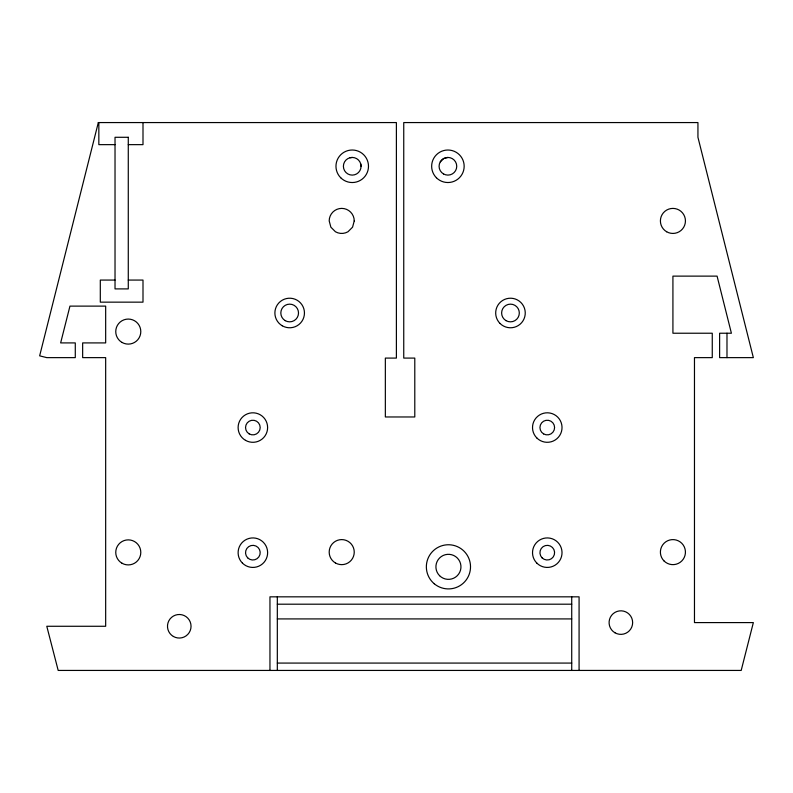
<?xml version="1.0" encoding="UTF-8"?>
<svg xmlns="http://www.w3.org/2000/svg" width="793" height="793" viewBox="0 0 793 793"><rect width="100%" height="100%" fill="white"/><g stroke="black" fill="none" stroke-linecap="round" stroke-linejoin="round"><path stroke-width="1.19" d="M440.264 161.861L443.495 158.63L447.906 157.44M349.941 157.748L352.231 157.44M115.025 144.643L98.838 144.643L98.838 122.568M128.278 144.643L142.998 144.643L142.998 122.568M115.025 280.068L100.305 280.068L100.305 302.153L142.998 302.153L142.998 280.068L128.278 280.068M277.322 604.197L571.723 604.197M277.322 618.917L571.723 618.917M277.322 663.077L571.723 663.077M360.756 163.992L361.063 166.272A8.832 8.832 0 0 1 347.81 173.925A8.832 8.832 0 0 1 347.81 158.63A8.832 8.832 0 0 1 361.063 166.272M726.983 333.229L726.983 357.633M579.078 670.432L579.078 596.832L269.957 596.832L269.957 670.432M571.723 596.832L571.723 670.432M277.322 596.832L277.322 670.432M354.243 220.92L352.558 227.185L347.978 231.764A12.529 12.529 0 0 1 335.449 231.764L330.869 227.185L329.194 220.92A12.529 12.529 0 0 1 341.714 208.39A12.529 12.529 0 0 1 354.243 220.92M98.312 122.568L39.65 355.839L46.787 357.633L75.285 357.633L75.285 342.913L60.645 342.913L69.953 306.118L105.667 306.118L105.667 342.913L82.65 342.913L82.65 357.633L105.667 357.633L105.667 626.272L46.787 626.272L58.186 670.432L741.197 670.432L753.35 622.594L694.47 622.594L694.47 357.633L712.263 357.633L712.263 333.229L672.92 333.229L672.92 276.123L717.08 276.123L731.404 333.229L719.618 333.229L719.618 357.633L753.35 357.633L697.939 137.288L697.939 122.568L403.746 122.568L403.746 358.089L414.789 358.089L414.789 416.969L385.348 416.969L385.348 358.089L396.391 358.089L396.391 122.568L98.312 122.568M128.278 137.288L115.025 137.288L115.025 288.9L128.278 288.9L128.278 137.288M443.495 173.925A8.832 8.832 0 0 0 456.738 166.272A8.832 8.832 0 0 0 443.495 158.63A8.832 8.832 0 0 0 443.495 173.925M249.2 433.9A7.325 7.325 0 0 0 260.193 427.556A7.325 7.325 0 0 0 249.2 421.212A7.325 7.325 0 0 0 249.2 433.9M247.684 557.856A7.325 7.325 0 0 0 259.945 554.575A7.325 7.325 0 0 0 250.975 545.594A7.325 7.325 0 0 0 247.684 557.856M543.601 433.9A7.325 7.325 0 0 0 554.594 427.556A7.325 7.325 0 0 0 543.601 421.212A7.325 7.325 0 0 0 543.601 433.9M542.085 557.856A7.325 7.325 0 0 0 554.347 554.575A7.325 7.325 0 0 0 545.376 545.594A7.325 7.325 0 0 0 542.085 557.856M434.277 583.777A22.075 22.075 0 0 0 470.19 570.633A22.075 22.075 0 0 0 440.849 546.099A22.075 22.075 0 0 0 434.277 583.777M439.58 575.698A12.529 12.529 0 0 0 460.535 570.078A12.529 12.529 0 0 0 445.19 554.743A12.529 12.529 0 0 0 439.58 575.698M436.418 177.771A16.256 16.256 0 0 0 463.608 170.485A16.256 16.256 0 0 0 443.703 150.571A16.256 16.256 0 0 0 436.418 177.771M340.732 177.771A16.256 16.256 0 0 0 367.932 170.485A16.256 16.256 0 0 0 348.018 150.571A16.256 16.256 0 0 0 340.732 177.771M536.841 437.984A14.75 14.75 0 0 0 561.523 431.372A14.75 14.75 0 0 0 543.453 413.302A14.75 14.75 0 0 0 536.841 437.984M245.493 440.333A14.75 14.75 0 0 0 267.618 427.556A14.75 14.75 0 0 0 245.493 414.779A14.75 14.75 0 0 0 245.493 440.333M242.44 563.109A14.75 14.75 0 0 0 267.122 556.498A14.75 14.75 0 0 0 249.052 538.427A14.75 14.75 0 0 0 242.44 563.109M536.841 563.109A14.75 14.75 0 0 0 561.523 556.498A14.75 14.75 0 0 0 543.453 538.427A14.75 14.75 0 0 0 536.841 563.109M282.278 325.794A14.78 14.78 0 0 0 304.453 312.997A14.78 14.78 0 0 0 282.278 300.19A14.78 14.78 0 0 0 282.278 325.794M285.242 320.65A8.842 8.842 0 0 0 298.515 312.997A8.842 8.842 0 0 0 285.242 305.335A8.842 8.842 0 0 0 285.242 320.65M500.016 323.445A14.78 14.78 0 0 0 524.748 316.823A14.78 14.78 0 0 0 506.648 298.713A14.78 14.78 0 0 0 500.016 323.445M506.043 320.65A8.842 8.842 0 0 0 519.316 312.997A8.842 8.842 0 0 0 506.043 305.335A8.842 8.842 0 0 0 506.043 320.65M614.981 632.794A11.776 11.776 0 0 0 632.645 622.594A11.776 11.776 0 0 0 614.981 612.394A11.776 11.776 0 0 0 614.981 632.794M173.38 636.472A11.776 11.776 0 0 0 191.044 626.272A11.776 11.776 0 0 0 173.38 616.072A11.776 11.776 0 0 0 173.38 636.472M666.655 231.764A12.529 12.529 0 0 0 685.439 220.92A12.529 12.529 0 0 0 666.655 210.076A12.529 12.529 0 0 0 666.655 231.764M122.013 342.437A12.529 12.529 0 0 0 140.797 331.593A12.529 12.529 0 0 0 122.013 320.739A12.529 12.529 0 0 0 122.013 342.437M122.013 563.238A12.529 12.529 0 0 0 140.797 552.394A12.529 12.529 0 0 0 122.013 541.54A12.529 12.529 0 0 0 122.013 563.238M335.449 562.971A12.529 12.529 0 0 0 354.243 552.116A12.529 12.529 0 0 0 335.449 541.272A12.529 12.529 0 0 0 335.449 562.971M664.058 560.978A12.529 12.529 0 0 0 685.013 555.358A12.529 12.529 0 0 0 669.679 540.023A12.529 12.529 0 0 0 664.058 560.978"/></g></svg>
